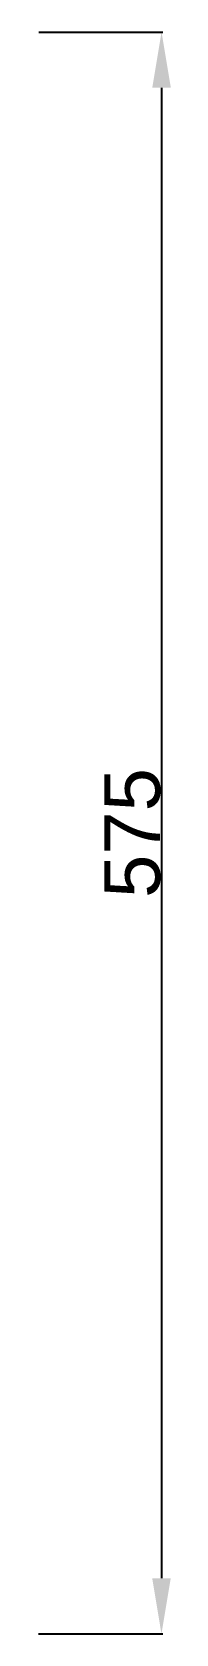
# Model space of a CAD drawing. Header units: millimetres. Extents: x 430 to 4403, y -1522 to 1254.
# Drawn here: x 3482 to 3531, y -771 to -196 of the extents above; entities that cross this region are included whole.
import ezdxf

# ---------------------------------------------------------------- set-up
doc = ezdxf.new("R2010")
doc.units = ezdxf.units.MM
doc.header["$MEASUREMENT"] = 0
doc.layers.add('Domyślny', color=7, linetype='Continuous', true_color=0x000000)
doc.styles.add('Arial', font='arial.ttf')
doc.dimstyles.new('Domyślny', dxfattribs={"dimtxt": 20, "dimasz": 20, "dimexe": 0.5, "dimexo": 0.5, "dimgap": 0.25, "dimtad": 1, "dimtoh": 1, "dimdec": 0, "dimzin": 1, "dimdsep": 46, "dimtxsty": 'Arial', "dimcen": 0.5, "dimazin": 0, "dimtfac": 1, "dimtdec": 4, "dimtix": 1, "dimtmove": 1, "dimatfit": 3, "dimfxl": 0, "dimtolj": 1, "dimtzin": 1, "dimarcsym": 0})

# ---------------------------------------------------------------- blocks, each defined once
blk = doc.blocks.new('*D2')
at = {"layer": 'Defpoints', "color": 0}
for p in [(3482.53, -195.98), (3482.49, -770.99), (3527.16, -770.99)]:
    blk.add_point(p, dxfattribs=at)
at = {"layer": 'Domyślny', "color": 0, "lineweight": -2}
for p, q in [((3483.03, -195.98), (3527.69, -195.99)), ((3527.19, -215.99), (3527.16, -750.99)), ((3482.99, -770.99), (3527.66, -770.99))]:
    blk.add_line(p, q, dxfattribs=at)
at = {"layer": 'Domyślny', "color": 0}
for points in [[(3530.53, -215.99), (3523.86, -215.99), (3527.19, -195.99)], [(3523.83, -750.99), (3530.49, -750.99), (3527.16, -770.99)]]:
    blk.add_solid(points, dxfattribs=at)
at = {"layer": 'Domyślny', "color": 0, "insert": (3516.76, -483.49), "char_height": 20, "attachment_point": 5, "rotation": 89.99633, "style": 'Arial'}
blk.add_mtext('\\A1;575', dxfattribs=at)

msp = doc.modelspace()

# ---------------------------------------------------------------- dimensions: what is measured, and where the dimension line sits
at = {"layer": 'Domyślny'}
dim = msp.add_aligned_dim(p1=(3482.53, -195.98), p2=(3482.49, -770.99), distance=44.67, dimstyle='Domyślny', dxfattribs=at)
dim.commit()
dim.dimension.update_dxf_attribs({"geometry": '*D2', "text_midpoint": (3516.76, -483.49)})

doc.saveas('drawing.dxf')
